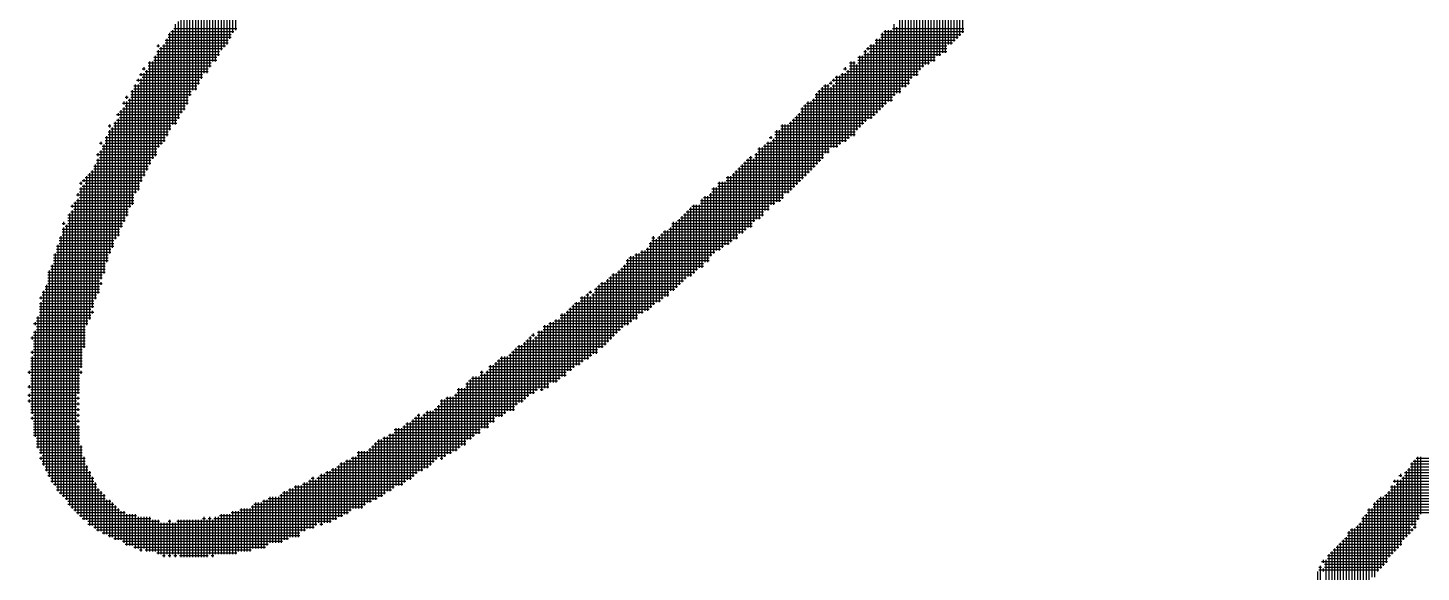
# Model space of a CAD drawing. Header units: feet. Extents: x 0 to 708085, y 0 to 237600.
# Drawn here: x 598982 to 600496, y 11197 to 11788 of the extents above; entities that cross this region are included whole.
import ezdxf

# ---------------------------------------------------------------- set-up
doc = ezdxf.new("R2010")
doc.units = ezdxf.units.FT
doc.header["$LTSCALE"] = 2200
doc.header["$MEASUREMENT"] = 0
doc.layers.add('CX-MISC', color=2, linetype='CONTINUOUS')

msp = doc.modelspace()

# ---------------------------------------------------------------- linework, layer by layer
at = {"layer": 'CX-MISC'}
for p, q in [((599200.9, 11869.8), (599200.9, 11776.4)), ((599204, 11876), (599204, 11782.7)), ((599207.1, 11876), (599207.1, 11785.8)), ((599191.6, 11857.3), (599191.6, 11764)), ((599194.7, 11863.5), (599194.7, 11767.1)), ((599197.8, 11863.5), (599197.8, 11770.2)), ((599997.2, 11863.5), (599997.2, 11782.7)), ((599179.1, 11841.8), (599179.1, 11745.3)), ((599182.2, 11844.9), (599182.2, 11751.6)), ((599185.3, 11851.1), (599185.3, 11751.6)), ((599188.5, 11854.2), (599188.5, 11757.8)), ((599981.6, 11841.8), (599981.6, 11770.2)), ((599984.7, 11844.9), (599984.7, 11770.2)), ((599987.8, 11848), (599987.8, 11773.3)), ((599990.9, 11851.1), (599990.9, 11776.4)), ((599994.1, 11854.2), (599994.1, 11779.6)), ((599166.7, 11826.2), (599166.7, 11726.7)), ((599169.8, 11829.3), (599169.8, 11732.9)), ((599172.9, 11835.5), (599172.9, 11739.1)), ((599176, 11838.7), (599176, 11739.1)), ((599959.8, 11826.2), (599959.8, 11748.5)), ((599962.9, 11832.4), (599962.9, 11751.6)), ((599966.1, 11829.3), (599966.1, 11751.6)), ((599969.2, 11832.4), (599969.2, 11757.8)), ((599972.3, 11838.7), (599972.3, 11757.8)), ((599975.4, 11838.7), (599975.4, 11760.9)), ((599978.5, 11838.7), (599978.5, 11760.9)), ((599157.4, 11813.8), (599157.4, 11714.2)), ((599160.5, 11816.9), (599160.5, 11720.5)), ((599163.6, 11820), (599163.6, 11720.5)), ((599941.2, 11813.8), (599941.2, 11732.9)), ((599944.3, 11813.8), (599944.3, 11736)), ((599947.4, 11816.9), (599947.4, 11736)), ((599950.5, 11813.8), (599950.5, 11742.2)), ((599953.6, 11820), (599953.6, 11745.3)), ((599956.7, 11820), (599956.7, 11748.5)), ((599144.9, 11795.1), (599144.9, 11689.4)), ((599148, 11801.3), (599148, 11695.6)), ((599151.1, 11804.4), (599151.1, 11698.7)), ((599154.2, 11804.4), (599154.2, 11704.9)), ((599928.7, 11801.3), (599928.7, 11717.3)), ((599931.8, 11801.3), (599931.8, 11723.6)), ((599935, 11807.6), (599935, 11723.6)), ((599938.1, 11807.6), (599938.1, 11726.7)), ((599134, 11781.1), (599202.5, 11781.1)), ((599135.6, 11782.7), (599135.6, 11676.9)), ((599137.1, 11784.2), (599205.6, 11784.2)), ((599138.7, 11785.8), (599138.7, 11683.1)), ((599140.2, 11787.3), (599208.7, 11787.3)), ((599141.8, 11792), (599141.8, 11683.1)), ((599908.5, 11781.1), (599995.6, 11781.1)), ((599910.1, 11782.7), (599910.1, 11701.8)), ((599911.6, 11784.2), (599998.7, 11784.2)), ((599913.2, 11785.8), (599913.2, 11704.9)), ((599916.3, 11785.8), (599916.3, 11708)), ((599919.4, 11785.8), (599919.4, 11708)), ((599921, 11787.3), (599998.7, 11787.3)), ((599922.5, 11792), (599922.5, 11714.2)), ((599925.6, 11788.9), (599925.6, 11717.3)), ((599121.6, 11768.7), (599124.7, 11768.7)), ((599123.1, 11770.2), (599123.1, 11767.1)), ((599123.1, 11764), (599123.1, 11658.3)), ((599124.7, 11765.6), (599193.1, 11765.6)), ((599126.2, 11767.1), (599126.2, 11661.4)), ((599127.8, 11768.7), (599196.2, 11768.7)), ((599129.4, 11770.2), (599129.4, 11664.5)), ((599130.9, 11774.9), (599199.3, 11774.9)), ((599130.9, 11771.8), (599199.3, 11771.8)), ((599132.5, 11776.4), (599132.5, 11670.7)), ((599134, 11778), (599202.5, 11778)), ((599891.4, 11764), (599891.4, 11686.2)), ((599893, 11765.6), (599980.1, 11765.6)), ((599894.5, 11767.1), (599894.5, 11764)), ((599896.1, 11768.7), (599980.1, 11768.7)), ((599897.6, 11770.2), (599897.6, 11689.4)), ((599900.7, 11770.2), (599900.7, 11692.5)), ((599902.3, 11774.9), (599989.4, 11774.9)), ((599902.3, 11771.8), (599986.3, 11771.8)), ((599903.8, 11776.4), (599903.8, 11695.6)), ((599907, 11776.4), (599907, 11698.7)), ((599908.5, 11778), (599992.5, 11778)), ((599112.3, 11750), (599180.7, 11750)), ((599113.8, 11751.6), (599113.8, 11639.6)), ((599116.9, 11751.6), (599116.9, 11645.8)), ((599118.5, 11756.2), (599186.9, 11756.2)), ((599118.5, 11753.1), (599186.9, 11753.1)), ((599120, 11757.8), (599120, 11648.9)), ((599121.6, 11762.4), (599190, 11762.4)), ((599121.6, 11759.3), (599190, 11759.3)), ((599874.3, 11750), (599880.5, 11750)), ((599875.9, 11751.6), (599875.9, 11670.7)), ((599879, 11751.6), (599879, 11670.7)), ((599883.6, 11756.2), (599967.6, 11756.2)), ((599883.6, 11753.1), (599967.6, 11753.1)), ((599883.6, 11750), (599961.4, 11750)), ((599885.2, 11757.8), (599885.2, 11680)), ((599888.3, 11757.8), (599888.3, 11683.1)), ((599889.9, 11762.4), (599893, 11762.4)), ((599889.9, 11759.3), (599973.8, 11759.3)), ((599894.5, 11760.9), (599894.5, 11689.4)), ((599896.1, 11762.4), (599980.1, 11762.4)), ((599102.9, 11737.6), (599171.3, 11737.6)), ((599104.5, 11739.1), (599104.5, 11736)), ((599106, 11743.8), (599109.1, 11743.8)), ((599106, 11734.5), (599171.3, 11734.5)), ((599107.6, 11745.3), (599107.6, 11742.2)), ((599107.6, 11739.1), (599107.6, 11627.1)), ((599109.1, 11740.7), (599177.6, 11740.7)), ((599110.7, 11742.2), (599110.7, 11633.4)), ((599112.3, 11746.9), (599180.7, 11746.9)), ((599112.3, 11743.8), (599177.6, 11743.8)), ((599858.7, 11734.5), (599942.7, 11734.5)), ((599860.3, 11736), (599860.3, 11658.3)), ((599863.4, 11736), (599863.4, 11661.4)), ((599865, 11737.6), (599948.9, 11737.6)), ((599866.5, 11739.1), (599866.5, 11664.5)), ((599868.1, 11743.8), (599871.2, 11743.8)), ((599869.6, 11745.3), (599869.6, 11742.2)), ((599869.6, 11739.1), (599869.6, 11664.5)), ((599871.2, 11740.7), (599948.9, 11740.7)), ((599872.7, 11742.2), (599872.7, 11667.6)), ((599874.3, 11746.9), (599955.2, 11746.9)), ((599874.3, 11743.8), (599952.1, 11743.8)), ((599882.1, 11748.5), (599882.1, 11676.9)), ((599093.6, 11718.9), (599158.9, 11718.9)), ((599095.1, 11720.5), (599095.1, 11596)), ((599096.7, 11725.1), (599165.1, 11725.1)), ((599096.7, 11722), (599165.1, 11722)), ((599098.3, 11726.7), (599098.3, 11608.5)), ((599099.8, 11731.3), (599168.2, 11731.3)), ((599101.4, 11732.9), (599101.4, 11729.8)), ((599101.4, 11726.7), (599101.4, 11611.6)), ((599102.9, 11728.2), (599168.2, 11728.2)), ((599104.5, 11732.9), (599104.5, 11620.9)), ((599840.1, 11718.9), (599930.3, 11718.9)), ((599841.6, 11720.5), (599841.6, 11642.7)), ((599843.2, 11722), (599930.3, 11722)), ((599844.8, 11723.6), (599844.8, 11645.8)), ((599846.3, 11725.1), (599852.5, 11725.1)), ((599847.9, 11726.7), (599847.9, 11652)), ((599851, 11726.7), (599851, 11652)), ((599852.5, 11728.2), (599855.6, 11728.2)), ((599854.1, 11729.8), (599854.1, 11726.7)), ((599854.1, 11723.6), (599854.1, 11658.3)), ((599855.6, 11731.3), (599939.6, 11731.3)), ((599855.6, 11725.1), (599936.5, 11725.1)), ((599857.2, 11732.9), (599857.2, 11729.8)), ((599857.2, 11726.7), (599857.2, 11658.3)), ((599858.7, 11728.2), (599939.6, 11728.2)), ((599084.3, 11706.5), (599155.8, 11706.5)), ((599085.8, 11708), (599085.8, 11704.9)), ((599087.4, 11712.7), (599090.5, 11712.7)), ((599087.4, 11703.4), (599152.7, 11703.4)), ((599088.9, 11714.2), (599088.9, 11711.1)), ((599088.9, 11708), (599088.9, 11583.6)), ((599090.5, 11709.6), (599155.8, 11709.6)), ((599092, 11711.1), (599092, 11592.9)), ((599093.6, 11715.8), (599158.9, 11715.8)), ((599093.6, 11712.7), (599155.8, 11712.7)), ((599824.5, 11703.4), (599911.6, 11703.4)), ((599826.1, 11704.9), (599826.1, 11627.1)), ((599827.6, 11706.5), (599914.7, 11706.5)), ((599829.2, 11708), (599829.2, 11630.3)), ((599832.3, 11708), (599832.3, 11633.4)), ((599833.9, 11709.6), (599921, 11709.6)), ((599835.4, 11711.1), (599835.4, 11636.5)), ((599837, 11715.8), (599924.1, 11715.8)), ((599837, 11712.7), (599921, 11712.7)), ((599838.5, 11717.3), (599838.5, 11639.6)), ((599078, 11694), (599146.5, 11694)), ((599079.6, 11695.6), (599079.6, 11692.5)), ((599079.6, 11689.4), (599079.6, 11561.8)), ((599081.1, 11697.1), (599149.6, 11697.1)), ((599081.1, 11690.9), (599146.5, 11690.9)), ((599082.7, 11698.7), (599082.7, 11571.2)), ((599084.3, 11700.2), (599152.7, 11700.2)), ((599085.8, 11701.8), (599085.8, 11577.4)), ((599813.6, 11689.4), (599813.6, 11614.7)), ((599815.2, 11690.9), (599899.2, 11690.9)), ((599816.8, 11692.5), (599816.8, 11617.8)), ((599818.3, 11694), (599902.3, 11694)), ((599819.9, 11695.6), (599819.9, 11620.9)), ((599821.4, 11700.2), (599908.5, 11700.2)), ((599821.4, 11697.1), (599905.4, 11697.1)), ((599823, 11701.8), (599823, 11624)), ((599068.7, 11681.6), (599071.8, 11681.6)), ((599068.7, 11675.4), (599134, 11675.4)), ((599070.3, 11683.1), (599070.3, 11680)), ((599070.3, 11676.9), (599070.3, 11543.2)), ((599071.8, 11678.5), (599137.1, 11678.5)), ((599073.4, 11680), (599073.4, 11549.4)), ((599074.9, 11684.7), (599143.4, 11684.7)), ((599074.9, 11681.6), (599137.1, 11681.6)), ((599076.5, 11686.2), (599076.5, 11558.7)), ((599078, 11687.8), (599143.4, 11687.8)), ((599793.4, 11675.4), (599880.5, 11675.4)), ((599795, 11676.9), (599795, 11599.2)), ((599798.1, 11676.9), (599798.1, 11599.2)), ((599799.7, 11681.6), (599886.7, 11681.6)), ((599799.7, 11678.5), (599883.6, 11678.5)), ((599801.2, 11683.1), (599801.2, 11602.3)), ((599804.3, 11683.1), (599804.3, 11608.5)), ((599807.4, 11683.1), (599807.4, 11608.5)), ((599809, 11684.7), (599889.9, 11684.7)), ((599810.5, 11686.2), (599810.5, 11611.6)), ((599812.1, 11687.8), (599893, 11687.8)), ((599059.4, 11662.9), (599062.5, 11662.9)), ((599060.9, 11664.5), (599060.9, 11661.4)), ((599062.5, 11659.8), (599124.7, 11659.8)), ((599064, 11661.4), (599064, 11521.4)), ((599065.6, 11669.1), (599130.9, 11669.1)), ((599065.6, 11666), (599130.9, 11666)), ((599065.6, 11662.9), (599127.8, 11662.9)), ((599067.2, 11670.7), (599067.2, 11533.8)), ((599068.7, 11672.2), (599134, 11672.2)), ((599776.3, 11658.3), (599776.3, 11580.5)), ((599779.4, 11658.3), (599779.4, 11583.6)), ((599781, 11659.8), (599861.9, 11659.8)), ((599782.5, 11661.4), (599782.5, 11589.8)), ((599784.1, 11662.9), (599865, 11662.9)), ((599785.7, 11664.5), (599785.7, 11589.8)), ((599787.2, 11669.1), (599790.3, 11669.1)), ((599788.8, 11670.7), (599788.8, 11667.6)), ((599788.8, 11664.5), (599788.8, 11596)), ((599790.3, 11666), (599871.2, 11666)), ((599791.9, 11667.6), (599791.9, 11596)), ((599793.4, 11672.2), (599880.5, 11672.2)), ((599793.4, 11669.1), (599874.3, 11669.1)), ((599056.3, 11650.5), (599121.6, 11650.5)), ((599056.3, 11644.3), (599115.4, 11644.3)), ((599057.8, 11652), (599057.8, 11648.9)), ((599057.8, 11645.8), (599057.8, 11499.6)), ((599059.4, 11653.6), (599121.6, 11653.6)), ((599059.4, 11647.4), (599118.5, 11647.4)), ((599060.9, 11655.1), (599060.9, 11515.2)), ((599062.5, 11656.7), (599121.6, 11656.7)), ((599760.8, 11642.7), (599760.8, 11568)), ((599762.3, 11644.3), (599843.2, 11644.3)), ((599763.9, 11645.8), (599763.9, 11571.2)), ((599765.4, 11647.4), (599768.5, 11647.4)), ((599767, 11648.9), (599767, 11571.2)), ((599770.1, 11645.8), (599770.1, 11577.4)), ((599771.7, 11650.5), (599846.3, 11650.5)), ((599771.7, 11647.4), (599846.3, 11647.4)), ((599773.2, 11652), (599773.2, 11580.5)), ((599774.8, 11656.7), (599852.5, 11656.7)), ((599774.8, 11653.6), (599852.5, 11653.6)), ((599046.9, 11628.7), (599109.1, 11628.7)), ((599048.5, 11630.3), (599048.5, 11471.6)), ((599050, 11631.8), (599109.1, 11631.8)), ((599051.6, 11633.4), (599051.6, 11484.1)), ((599053.2, 11638), (599112.3, 11638)), ((599053.2, 11634.9), (599112.3, 11634.9)), ((599054.7, 11639.6), (599054.7, 11493.4)), ((599056.3, 11641.1), (599115.4, 11641.1)), ((599746.8, 11628.7), (599827.6, 11628.7)), ((599748.3, 11630.3), (599748.3, 11558.7)), ((599749.9, 11631.8), (599830.8, 11631.8)), ((599751.4, 11633.4), (599751.4, 11558.7)), ((599753, 11634.9), (599833.9, 11634.9)), ((599754.5, 11636.5), (599754.5, 11564.9)), ((599756.1, 11638), (599837, 11638)), ((599757.7, 11639.6), (599757.7, 11564.9)), ((599759.2, 11641.1), (599840.1, 11641.1)), ((599037.6, 11619.4), (599040.7, 11619.4)), ((599037.6, 11613.2), (599102.9, 11613.2)), ((599039.2, 11620.9), (599039.2, 11617.8)), ((599039.2, 11614.7), (599039.2, 11418.8)), ((599040.7, 11622.5), (599106, 11622.5)), ((599040.7, 11616.3), (599102.9, 11616.3)), ((599042.3, 11624), (599042.3, 11620.9)), ((599042.3, 11617.8), (599042.3, 11440.5)), ((599043.8, 11625.6), (599106, 11625.6)), ((599043.8, 11619.4), (599102.9, 11619.4)), ((599045.4, 11627.1), (599045.4, 11465.4)), ((599725, 11613.2), (599812.1, 11613.2)), ((599726.6, 11614.7), (599726.6, 11543.2)), ((599729.7, 11614.7), (599729.7, 11546.3)), ((599731.2, 11619.4), (599818.3, 11619.4)), ((599731.2, 11616.3), (599815.2, 11616.3)), ((599732.8, 11620.9), (599732.8, 11546.3)), ((599735.9, 11620.9), (599735.9, 11549.4)), ((599739, 11620.9), (599739, 11552.5)), ((599740.6, 11625.6), (599824.5, 11625.6)), ((599740.6, 11622.5), (599821.4, 11622.5)), ((599742.1, 11627.1), (599742.1, 11552.5)), ((599745.2, 11627.1), (599745.2, 11555.6)), ((599031.4, 11597.6), (599096.7, 11597.6)), ((599032.9, 11599.2), (599032.9, 11263.2)), ((599034.5, 11606.9), (599096.7, 11606.9)), ((599034.5, 11600.7), (599096.7, 11600.7)), ((599036, 11608.5), (599036, 11605.4)), ((599036, 11602.3), (599036, 11390.8)), ((599037.6, 11610), (599099.8, 11610)), ((599037.6, 11603.8), (599096.7, 11603.8)), ((599712.6, 11600.7), (599799.7, 11600.7)), ((599712.6, 11597.6), (599793.4, 11597.6)), ((599714.1, 11602.3), (599714.1, 11527.6)), ((599715.7, 11603.8), (599802.8, 11603.8)), ((599717.2, 11605.4), (599717.2, 11533.8)), ((599720.3, 11605.4), (599720.3, 11533.8)), ((599721.9, 11606.9), (599802.8, 11606.9)), ((599723.4, 11608.5), (599723.4, 11540.1)), ((599725, 11610), (599809, 11610)), ((599025.2, 11585.2), (599090.5, 11585.2)), ((599025.2, 11582), (599087.4, 11582)), ((599026.7, 11586.7), (599026.7, 11269.5)), ((599028.3, 11594.5), (599093.6, 11594.5)), ((599028.3, 11588.3), (599090.5, 11588.3)), ((599029.8, 11596), (599029.8, 11592.9)), ((599029.8, 11589.8), (599029.8, 11266.3)), ((599031.4, 11591.4), (599090.5, 11591.4)), ((599690.8, 11582), (599777.9, 11582)), ((599692.3, 11583.6), (599692.3, 11512.1)), ((599693.9, 11585.2), (599781, 11585.2)), ((599695.5, 11586.7), (599695.5, 11515.2)), ((599697, 11588.3), (599781, 11588.3)), ((599698.6, 11589.8), (599698.6, 11518.3)), ((599700.1, 11591.4), (599787.2, 11591.4)), ((599701.7, 11592.9), (599701.7, 11518.3)), ((599703.2, 11594.5), (599787.2, 11594.5)), ((599704.8, 11596), (599704.8, 11521.4)), ((599707.9, 11596), (599707.9, 11524.5)), ((599711, 11596), (599711, 11527.6)), ((599018.9, 11575.8), (599022.1, 11575.8)), ((599018.9, 11569.6), (599081.1, 11569.6)), ((599020.5, 11577.4), (599020.5, 11574.3)), ((599020.5, 11571.2), (599020.5, 11278.8)), ((599022.1, 11572.7), (599084.3, 11572.7)), ((599023.6, 11574.3), (599023.6, 11275.7)), ((599025.2, 11578.9), (599087.4, 11578.9)), ((599025.2, 11575.8), (599084.3, 11575.8)), ((599673.7, 11568), (599673.7, 11496.5)), ((599676.8, 11568), (599676.8, 11496.5)), ((599678.3, 11569.6), (599762.3, 11569.6)), ((599679.9, 11571.2), (599679.9, 11502.7)), ((599681.5, 11575.8), (599768.5, 11575.8)), ((599681.5, 11572.7), (599768.5, 11572.7)), ((599683, 11577.4), (599683, 11502.7)), ((599686.1, 11577.4), (599686.1, 11505.8)), ((599687.7, 11578.9), (599771.7, 11578.9)), ((599689.2, 11580.5), (599689.2, 11509)), ((599014.3, 11552.5), (599014.3, 11285)), ((599015.8, 11560.3), (599078, 11560.3)), ((599015.8, 11557.2), (599074.9, 11557.2)), ((599015.8, 11554.1), (599074.9, 11554.1)), ((599017.4, 11561.8), (599017.4, 11281.9)), ((599018.9, 11566.5), (599081.1, 11566.5)), ((599018.9, 11563.4), (599081.1, 11563.4)), ((599656.6, 11554.1), (599743.7, 11554.1)), ((599658.1, 11555.6), (599658.1, 11484.1)), ((599659.7, 11560.3), (599662.8, 11560.3)), ((599659.7, 11557.2), (599746.8, 11557.2)), ((599661.2, 11561.8), (599661.2, 11487.2)), ((599664.3, 11558.7), (599664.3, 11490.3)), ((599665.9, 11560.3), (599753, 11560.3)), ((599667.5, 11561.8), (599667.5, 11490.3)), ((599669, 11563.4), (599753, 11563.4)), ((599670.6, 11564.9), (599670.6, 11493.4)), ((599672.1, 11566.5), (599759.2, 11566.5)), ((599009.6, 11541.6), (599068.7, 11541.6)), ((599009.6, 11538.5), (599068.7, 11538.5)), ((599011.2, 11543.2), (599011.2, 11291.2)), ((599012.7, 11550.9), (599074.9, 11550.9)), ((599012.7, 11547.8), (599071.8, 11547.8)), ((599012.7, 11544.7), (599071.8, 11544.7)), ((599633.2, 11536.9), (599633.2, 11465.4)), ((599634.8, 11538.5), (599721.9, 11538.5)), ((599636.4, 11540.1), (599636.4, 11468.5)), ((599639.5, 11540.1), (599639.5, 11471.6)), ((599641, 11541.6), (599725, 11541.6)), ((599642.6, 11543.2), (599642.6, 11471.6)), ((599645.7, 11543.2), (599645.7, 11477.8)), ((599647.2, 11544.7), (599728.1, 11544.7)), ((599648.8, 11546.3), (599648.8, 11477.8)), ((599651.9, 11546.3), (599651.9, 11481)), ((599653.5, 11547.8), (599734.3, 11547.8)), ((599655, 11549.4), (599655, 11481)), ((599656.6, 11550.9), (599737.4, 11550.9)), ((599003.4, 11522.9), (599065.6, 11522.9)), ((599004.9, 11524.5), (599004.9, 11300.6)), ((599006.5, 11529.2), (599065.6, 11529.2)), ((599006.5, 11526.1), (599065.6, 11526.1)), ((599008.1, 11530.7), (599008.1, 11294.3)), ((599009.6, 11535.4), (599068.7, 11535.4)), ((599009.6, 11532.3), (599065.6, 11532.3)), ((599622.4, 11522.9), (599706.3, 11522.9)), ((599623.9, 11524.5), (599623.9, 11459.2)), ((599625.5, 11526.1), (599709.4, 11526.1)), ((599627, 11527.6), (599627, 11462.3)), ((599628.6, 11529.2), (599715.7, 11529.2)), ((599630.1, 11530.7), (599630.1, 11465.4)), ((599631.7, 11535.4), (599721.9, 11535.4)), ((599631.7, 11532.3), (599715.7, 11532.3)), ((599000.3, 11507.4), (599059.4, 11507.4)), ((599001.8, 11509), (599001.8, 11306.8)), ((599003.4, 11519.8), (599062.5, 11519.8)), ((599003.4, 11516.7), (599062.5, 11516.7)), ((599003.4, 11513.6), (599059.4, 11513.6)), ((599003.4, 11510.5), (599062.5, 11510.5)), ((599060.9, 11512.1), (599060.9, 11509)), ((599600.6, 11507.4), (599687.7, 11507.4)), ((599602.1, 11509), (599602.1, 11440.5)), ((599603.7, 11510.5), (599690.8, 11510.5)), ((599605.3, 11512.1), (599605.3, 11440.5)), ((599608.4, 11512.1), (599608.4, 11443.6)), ((599609.9, 11513.6), (599693.9, 11513.6)), ((599611.5, 11515.2), (599611.5, 11446.7)), ((599613, 11516.7), (599697, 11516.7)), ((599614.6, 11518.3), (599614.6, 11449.9)), ((599616.1, 11519.8), (599703.2, 11519.8)), ((599617.7, 11521.4), (599617.7, 11453)), ((599620.8, 11521.4), (599620.8, 11456.1)), ((598994.1, 11495), (599056.3, 11495)), ((598995.6, 11496.5), (598995.6, 11493.4)), ((598997.2, 11501.2), (599059.4, 11501.2)), ((598997.2, 11498.1), (599056.3, 11498.1)), ((598997.2, 11491.8), (599053.2, 11491.8)), ((598998.7, 11502.7), (598998.7, 11313)), ((599000.3, 11504.3), (599059.4, 11504.3)), ((599581.9, 11495), (599672.1, 11495)), ((599581.9, 11491.8), (599669, 11491.8)), ((599583.5, 11496.5), (599583.5, 11425)), ((599586.6, 11496.5), (599586.6, 11428.1)), ((599588.1, 11498.1), (599591.3, 11498.1)), ((599589.7, 11499.6), (599589.7, 11428.1)), ((599591.3, 11501.2), (599594.4, 11501.2)), ((599592.8, 11502.7), (599592.8, 11499.6)), ((599592.8, 11496.5), (599592.8, 11431.2)), ((599594.4, 11498.1), (599678.3, 11498.1)), ((599595.9, 11499.6), (599595.9, 11434.3)), ((599597.5, 11504.3), (599684.6, 11504.3)), ((599597.5, 11501.2), (599678.3, 11501.2)), ((599599, 11505.8), (599599, 11434.3)), ((598994.1, 11488.7), (599053.2, 11488.7)), ((598994.1, 11485.6), (599053.2, 11485.6)), ((598994.1, 11482.5), (599050, 11482.5)), ((598994.1, 11479.4), (599053.2, 11479.4)), ((598994.1, 11476.3), (599050, 11476.3)), ((598995.6, 11490.3), (598995.6, 11325.4)), ((599051.6, 11481), (599051.6, 11477.8)), ((599560.1, 11476.3), (599644.1, 11476.3)), ((599561.7, 11477.8), (599561.7, 11409.4)), ((599564.8, 11477.8), (599564.8, 11409.4)), ((599566.4, 11479.4), (599650.4, 11479.4)), ((599567.9, 11481), (599567.9, 11415.6)), ((599569.5, 11482.5), (599656.6, 11482.5)), ((599571, 11484.1), (599571, 11415.6)), ((599572.6, 11485.6), (599659.7, 11485.6)), ((599574.1, 11487.2), (599574.1, 11418.8)), ((599575.7, 11488.7), (599662.8, 11488.7)), ((599577.3, 11490.3), (599577.3, 11421.9)), ((599580.4, 11490.3), (599580.4, 11421.9)), ((598987.8, 11467), (599046.9, 11467)), ((598989.4, 11468.5), (598989.4, 11465.4)), ((598990.9, 11473.2), (599050, 11473.2)), ((598990.9, 11470.1), (599046.9, 11470.1)), ((598990.9, 11463.9), (599043.8, 11463.9)), ((598992.5, 11474.7), (598992.5, 11331.7)), ((599541.5, 11463.9), (599628.6, 11463.9)), ((599543, 11465.4), (599543, 11397)), ((599546.2, 11465.4), (599546.2, 11397)), ((599547.7, 11467), (599634.8, 11467)), ((599549.3, 11468.5), (599549.3, 11403.2)), ((599552.4, 11468.5), (599552.4, 11403.2)), ((599553.9, 11470.1), (599637.9, 11470.1)), ((599555.5, 11471.6), (599555.5, 11403.2)), ((599558.6, 11471.6), (599558.6, 11406.3)), ((599560.1, 11473.2), (599644.1, 11473.2)), ((598984.7, 11451.4), (599043.8, 11451.4)), ((598986.3, 11453), (598986.3, 11449.9)), ((598987.8, 11457.6), (599043.8, 11457.6)), ((598987.8, 11454.5), (599043.8, 11454.5)), ((598987.8, 11448.3), (599043.8, 11448.3)), ((598989.4, 11459.2), (598989.4, 11344.1)), ((598990.9, 11460.7), (599043.8, 11460.7)), ((599521.3, 11446.7), (599521.3, 11384.5)), ((599522.8, 11448.3), (599613, 11448.3)), ((599524.4, 11449.9), (599524.4, 11387.6)), ((599525.9, 11451.4), (599529, 11451.4)), ((599527.5, 11453), (599527.5, 11390.8)), ((599529, 11454.5), (599532.2, 11454.5)), ((599530.6, 11456.1), (599530.6, 11453)), ((599530.6, 11449.9), (599530.6, 11390.8)), ((599532.2, 11451.4), (599616.1, 11451.4)), ((599533.7, 11453), (599533.7, 11393.9)), ((599535.3, 11457.6), (599622.4, 11457.6)), ((599535.3, 11454.5), (599619.2, 11454.5)), ((599536.8, 11459.2), (599536.8, 11397)), ((599539.9, 11459.2), (599539.9, 11393.9)), ((599541.5, 11460.7), (599625.5, 11460.7)), ((598984.7, 11435.9), (599040.7, 11435.9)), ((598986.3, 11437.4), (598986.3, 11434.3)), ((598986.3, 11431.2), (598986.3, 11369)), ((598987.8, 11445.2), (599043.8, 11445.2)), ((598987.8, 11442.1), (599043.8, 11442.1)), ((598987.8, 11439), (599040.7, 11439)), ((598987.8, 11432.7), (599040.7, 11432.7)), ((599496.4, 11431.2), (599496.4, 11365.9)), ((599499.5, 11431.2), (599499.5, 11369)), ((599502.6, 11431.2), (599502.6, 11372.1)), ((599504.2, 11432.7), (599594.4, 11432.7)), ((599505.7, 11434.3), (599505.7, 11372.1)), ((599507.3, 11435.9), (599600.6, 11435.9)), ((599508.8, 11437.4), (599508.8, 11372.1)), ((599510.4, 11439), (599600.6, 11439)), ((599511.9, 11440.5), (599511.9, 11378.3)), ((599513.5, 11442.1), (599606.8, 11442.1)), ((599515, 11443.6), (599515, 11381.4)), ((599518.2, 11443.6), (599518.2, 11381.4)), ((599519.7, 11445.2), (599609.9, 11445.2)), ((598983.2, 11415.6), (598983.2, 11412.5)), ((598984.7, 11429.6), (599040.7, 11429.6)), ((598984.7, 11426.5), (599040.7, 11426.5)), ((598984.7, 11423.4), (599040.7, 11423.4)), ((598984.7, 11420.3), (599040.7, 11420.3)), ((598984.7, 11417.2), (599037.6, 11417.2)), ((599039.2, 11415.6), (599039.2, 11412.5)), ((599474.6, 11415.6), (599474.6, 11353.4)), ((599480.8, 11415.6), (599480.8, 11353.4)), ((599482.4, 11420.3), (599575.7, 11420.3)), ((599482.4, 11417.2), (599572.6, 11417.2)), ((599483.9, 11421.9), (599483.9, 11359.7)), ((599487.1, 11421.9), (599487.1, 11359.7)), ((599488.6, 11423.4), (599581.9, 11423.4)), ((599490.2, 11425), (599490.2, 11365.9)), ((599491.7, 11426.5), (599585, 11426.5)), ((599493.3, 11428.1), (599493.3, 11365.9)), ((599494.8, 11429.6), (599591.3, 11429.6)), ((598981.6, 11414.1), (599040.7, 11414.1)), ((598984.7, 11411), (599037.6, 11411)), ((598984.7, 11407.9), (599037.6, 11407.9)), ((598984.7, 11404.8), (599037.6, 11404.8)), ((598984.7, 11401.6), (599037.6, 11401.6)), ((599457.5, 11401.6), (599547.7, 11401.6)), ((599459.1, 11403.2), (599459.1, 11341)), ((599460.6, 11404.8), (599557, 11404.8)), ((599462.2, 11406.3), (599462.2, 11341)), ((599463.7, 11407.9), (599560.1, 11407.9)), ((599465.3, 11409.4), (599465.3, 11344.1)), ((599468.4, 11409.4), (599468.4, 11347.2)), ((599471.5, 11409.4), (599471.5, 11347.2)), ((599473.1, 11414.1), (599476.2, 11414.1)), ((599473.1, 11411), (599566.4, 11411)), ((599477.7, 11412.5), (599477.7, 11353.4)), ((599479.3, 11414.1), (599566.4, 11414.1)), ((598981.6, 11398.5), (599037.6, 11398.5)), ((598981.6, 11389.2), (599034.5, 11389.2)), ((598983.2, 11400.1), (598983.2, 11397)), ((598983.2, 11390.8), (598983.2, 11387.6)), ((598984.7, 11395.4), (599037.6, 11395.4)), ((598984.7, 11392.3), (599037.6, 11392.3)), ((598984.7, 11386.1), (599037.6, 11386.1)), ((599036, 11387.6), (599036, 11384.5)), ((599435.7, 11386.1), (599522.8, 11386.1)), ((599437.3, 11387.6), (599437.3, 11325.4)), ((599440.4, 11387.6), (599440.4, 11325.4)), ((599443.5, 11387.6), (599443.5, 11328.5)), ((599445.1, 11389.2), (599525.9, 11389.2)), ((599446.6, 11390.8), (599446.6, 11328.5)), ((599448.2, 11395.4), (599535.3, 11395.4)), ((599448.2, 11392.3), (599532.2, 11392.3)), ((599449.7, 11397), (599449.7, 11331.7)), ((599452.8, 11397), (599452.8, 11334.8)), ((599456, 11397), (599456, 11334.8)), ((599457.5, 11398.5), (599547.7, 11398.5)), ((599538.4, 11395.4), (599541.5, 11395.4)), ((598981.6, 11383), (599034.5, 11383)), ((598983.2, 11384.5), (598983.2, 11381.4)), ((598984.7, 11379.9), (599037.6, 11379.9)), ((598984.7, 11376.8), (599034.5, 11376.8)), ((598984.7, 11373.6), (599037.6, 11373.6)), ((598984.7, 11370.5), (599034.5, 11370.5)), ((599036, 11381.4), (599036, 11378.3)), ((599036, 11375.2), (599036, 11372.1)), ((599414, 11370.5), (599501.1, 11370.5)), ((599415.5, 11372.1), (599415.5, 11309.9)), ((599418.6, 11372.1), (599418.6, 11313)), ((599421.7, 11372.1), (599421.7, 11316.1)), ((599423.3, 11373.6), (599510.4, 11373.6)), ((599424.8, 11375.2), (599424.8, 11319.2)), ((599426.4, 11376.8), (599510.4, 11376.8)), ((599428, 11378.3), (599428, 11322.3)), ((599429.5, 11383), (599519.7, 11383)), ((599429.5, 11379.9), (599513.5, 11379.9)), ((599431.1, 11384.5), (599431.1, 11319.2)), ((599434.2, 11384.5), (599434.2, 11322.3)), ((598984.7, 11364.3), (599034.5, 11364.3)), ((598986.3, 11365.9), (598986.3, 11362.8)), ((598987.8, 11367.4), (599037.6, 11367.4)), ((598987.8, 11361.2), (599037.6, 11361.2)), ((598987.8, 11358.1), (599034.5, 11358.1)), ((598987.8, 11355), (599037.6, 11355)), ((599036, 11369), (599036, 11365.9)), ((599036, 11362.8), (599036, 11359.7)), ((599036, 11356.5), (599036, 11260.1)), ((599389.1, 11355), (599482.4, 11355)), ((599390.6, 11356.5), (599390.6, 11294.3)), ((599392.2, 11358.1), (599482.4, 11358.1)), ((599393.7, 11359.7), (599393.7, 11297.4)), ((599396.9, 11359.7), (599396.9, 11297.4)), ((599398.4, 11361.2), (599488.6, 11361.2)), ((599400, 11362.8), (599400, 11300.6)), ((599401.5, 11364.3), (599488.6, 11364.3)), ((599403.1, 11365.9), (599403.1, 11303.7)), ((599404.6, 11367.4), (599407.7, 11367.4)), ((599406.2, 11369), (599406.2, 11306.8)), ((599409.3, 11365.9), (599409.3, 11306.8)), ((599410.9, 11367.4), (599497.9, 11367.4)), ((599412.4, 11369), (599412.4, 11309.9)), ((598987.8, 11351.9), (599037.6, 11351.9)), ((598987.8, 11348.8), (599037.6, 11348.8)), ((598987.8, 11345.7), (599037.6, 11345.7)), ((598990.9, 11342.5), (599037.6, 11342.5)), ((599362.6, 11341), (599362.6, 11278.8)), ((599365.7, 11341), (599365.7, 11278.8)), ((599367.3, 11342.5), (599463.7, 11342.5)), ((599368.9, 11344.1), (599368.9, 11281.9)), ((599372, 11344.1), (599372, 11285)), ((599373.5, 11345.7), (599466.8, 11345.7)), ((599375.1, 11347.2), (599375.1, 11285)), ((599378.2, 11347.2), (599378.2, 11288.1)), ((599379.7, 11351.9), (599473.1, 11351.9)), ((599379.7, 11348.8), (599473.1, 11348.8)), ((599381.3, 11353.4), (599381.3, 11291.2)), ((599384.4, 11353.4), (599384.4, 11291.2)), ((599387.5, 11353.4), (599387.5, 11291.2)), ((598990.9, 11339.4), (599037.6, 11339.4)), ((598990.9, 11336.3), (599037.6, 11336.3)), ((598990.9, 11333.2), (599040.7, 11333.2)), ((598994.1, 11330.1), (599040.7, 11330.1)), ((598994.1, 11327), (599040.7, 11327)), ((599039.2, 11334.8), (599039.2, 11257)), ((599339.3, 11327), (599442, 11327)), ((599340.9, 11328.5), (599340.9, 11266.3)), ((599344, 11328.5), (599344, 11266.3)), ((599347.1, 11328.5), (599347.1, 11269.5)), ((599350.2, 11328.5), (599350.2, 11272.6)), ((599351.8, 11330.1), (599448.2, 11330.1)), ((599353.3, 11331.7), (599353.3, 11272.6)), ((599354.9, 11333.2), (599451.3, 11333.2)), ((599356.4, 11334.8), (599356.4, 11275.7)), ((599358, 11336.3), (599457.5, 11336.3)), ((599359.5, 11337.9), (599359.5, 11275.7)), ((599361.1, 11339.4), (599457.5, 11339.4)), ((598994.1, 11320.8), (599043.8, 11320.8)), ((598995.6, 11322.3), (598995.6, 11319.2)), ((598997.2, 11323.9), (599040.7, 11323.9)), ((598997.2, 11317.7), (599043.8, 11317.7)), ((598997.2, 11314.6), (599043.8, 11314.6)), ((599000.3, 11311.4), (599046.9, 11311.4)), ((599042.3, 11322.3), (599042.3, 11253.9)), ((599045.4, 11313), (599045.4, 11253.9)), ((599312.9, 11309.9), (599312.9, 11253.9)), ((599316, 11309.9), (599316, 11253.9)), ((599317.5, 11311.4), (599417.1, 11311.4)), ((599319.1, 11313), (599319.1, 11257)), ((599320.6, 11314.6), (599420.2, 11314.6)), ((599322.2, 11316.1), (599322.2, 11257)), ((599325.3, 11316.1), (599325.3, 11260.1)), ((599326.9, 11317.7), (599423.3, 11317.7)), ((599328.4, 11319.2), (599328.4, 11260.1)), ((599331.5, 11319.2), (599331.5, 11263.2)), ((599333.1, 11320.8), (599426.4, 11320.8)), ((599334.6, 11322.3), (599334.6, 11266.3)), ((599337.8, 11322.3), (599337.8, 11266.3)), ((599339.3, 11323.9), (599435.7, 11323.9)), ((599429.5, 11320.8), (599432.6, 11320.8)), ((600482.4, 11309.9), (600482.4, 11238.3)), ((600483.9, 11314.6), (600552.4, 11314.6)), ((600483.9, 11311.4), (600549.3, 11311.4)), ((600485.5, 11316.1), (600485.5, 11247.7)), ((600487, 11317.7), (600555.5, 11317.7)), ((600488.6, 11319.2), (600488.6, 11244.6)), ((600490.2, 11320.8), (600561.7, 11320.8)), ((600491.7, 11322.3), (600491.7, 11253.9)), ((600494.8, 11322.3), (600494.8, 11260.1)), ((599000.3, 11308.3), (599046.9, 11308.3)), ((599003.4, 11305.2), (599050, 11305.2)), ((599003.4, 11302.1), (599050, 11302.1)), ((599006.5, 11299), (599053.2, 11299)), ((599006.5, 11295.9), (599053.2, 11295.9)), ((599048.5, 11306.8), (599048.5, 11247.7)), ((599051.6, 11300.6), (599051.6, 11247.7)), ((599286.4, 11295.9), (599392.2, 11295.9)), ((599288, 11297.4), (599288, 11244.6)), ((599289.5, 11299), (599292.7, 11299)), ((599291.1, 11300.6), (599291.1, 11244.6)), ((599294.2, 11297.4), (599294.2, 11247.7)), ((599295.8, 11299), (599398.4, 11299)), ((599297.3, 11300.6), (599297.3, 11250.8)), ((599298.9, 11302.1), (599401.5, 11302.1)), ((599300.4, 11303.7), (599300.4, 11247.7)), ((599303.5, 11303.7), (599303.5, 11250.8)), ((599305.1, 11305.2), (599404.6, 11305.2)), ((599306.7, 11306.8), (599306.7, 11250.8)), ((599309.8, 11306.8), (599309.8, 11250.8)), ((599311.3, 11308.3), (599410.9, 11308.3)), ((600465.3, 11295.9), (600533.7, 11295.9)), ((600466.8, 11297.4), (600466.8, 11294.3)), ((600469.9, 11297.4), (600469.9, 11222.8)), ((600471.5, 11302.1), (600474.6, 11302.1)), ((600473.1, 11303.7), (600473.1, 11300.6)), ((600473.1, 11297.4), (600473.1, 11225.9)), ((600474.6, 11299), (600539.9, 11299)), ((600476.2, 11300.6), (600476.2, 11232.1)), ((600477.7, 11305.2), (600546.1, 11305.2)), ((600477.7, 11302.1), (600533.7, 11302.1)), ((600479.3, 11306.8), (600479.3, 11235.2)), ((600480.8, 11308.3), (600546.1, 11308.3)), ((599009.6, 11292.8), (599056.3, 11292.8)), ((599012.7, 11289.7), (599056.3, 11289.7)), ((599012.7, 11286.6), (599059.4, 11286.6)), ((599015.8, 11283.4), (599062.5, 11283.4)), ((599018.9, 11280.3), (599065.6, 11280.3)), ((599054.7, 11294.3), (599054.7, 11244.6)), ((599057.8, 11288.1), (599057.8, 11241.5)), ((599060.9, 11285), (599060.9, 11241.5)), ((599064, 11281.9), (599064, 11238.3)), ((599255.3, 11280.3), (599367.3, 11280.3)), ((599256.9, 11281.9), (599256.9, 11229)), ((599258.4, 11283.4), (599370.4, 11283.4)), ((599260, 11285), (599260, 11232.1)), ((599263.1, 11285), (599263.1, 11232.1)), ((599264.7, 11286.6), (599376.6, 11286.6)), ((599266.2, 11288.1), (599266.2, 11235.2)), ((599269.3, 11288.1), (599269.3, 11235.2)), ((599270.9, 11289.7), (599379.7, 11289.7)), ((599272.4, 11291.2), (599272.4, 11235.2)), ((599275.5, 11291.2), (599275.5, 11235.2)), ((599278.7, 11291.2), (599278.7, 11241.5)), ((599280.2, 11292.8), (599389.1, 11292.8)), ((599281.8, 11294.3), (599281.8, 11241.5)), ((599284.9, 11294.3), (599284.9, 11244.6)), ((600455.9, 11280.3), (600521.3, 11280.3)), ((600457.5, 11281.9), (600457.5, 11207.2)), ((600459.1, 11283.4), (600524.4, 11283.4)), ((600460.6, 11285), (600460.6, 11213.5)), ((600462.2, 11289.7), (600521.3, 11289.7)), ((600462.2, 11286.6), (600527.5, 11286.6)), ((600463.7, 11291.2), (600463.7, 11216.6)), ((600466.8, 11291.2), (600466.8, 11219.7)), ((600468.4, 11292.8), (600533.7, 11292.8)), ((599022.1, 11277.2), (599065.6, 11277.2)), ((599025.2, 11274.1), (599071.8, 11274.1)), ((599025.2, 11271), (599074.9, 11271)), ((599028.3, 11267.9), (599078, 11267.9)), ((599031.4, 11264.8), (599081.1, 11264.8)), ((599067.2, 11275.7), (599067.2, 11238.3)), ((599070.3, 11275.7), (599070.3, 11235.2)), ((599073.4, 11272.6), (599073.4, 11235.2)), ((599076.5, 11269.5), (599076.5, 11232.1)), ((599079.6, 11266.3), (599079.6, 11232.1)), ((599211.8, 11264.8), (599333.1, 11264.8)), ((599213.3, 11266.3), (599213.3, 11219.7)), ((599216.5, 11266.3), (599216.5, 11219.7)), ((599219.6, 11266.3), (599219.6, 11219.7)), ((599222.7, 11266.3), (599222.7, 11219.7)), ((599224.2, 11267.9), (599345.5, 11267.9)), ((599225.8, 11269.5), (599225.8, 11222.8)), ((599227.3, 11271), (599348.6, 11271)), ((599228.9, 11272.6), (599228.9, 11222.8)), ((599232, 11272.6), (599232, 11222.8)), ((599235.1, 11272.6), (599235.1, 11222.8)), ((599236.7, 11274.1), (599354.9, 11274.1)), ((599238.2, 11275.7), (599238.2, 11222.8)), ((599241.3, 11275.7), (599241.3, 11225.9)), ((599242.9, 11277.2), (599361.1, 11277.2)), ((599244.4, 11278.8), (599244.4, 11229)), ((599247.6, 11278.8), (599247.6, 11229)), ((599250.7, 11278.8), (599250.7, 11229)), ((599253.8, 11278.8), (599253.8, 11229)), ((600437.3, 11264.8), (600505.7, 11264.8)), ((600438.8, 11266.3), (600438.8, 11188.6)), ((600441.9, 11266.3), (600441.9, 11191.7)), ((600443.5, 11271), (600505.7, 11271)), ((600443.5, 11267.9), (600508.8, 11267.9)), ((600445.1, 11272.6), (600445.1, 11191.7)), ((600446.6, 11274.1), (600508.8, 11274.1)), ((600448.2, 11275.7), (600448.2, 11197.9)), ((600449.7, 11277.2), (600511.9, 11277.2)), ((600451.3, 11278.8), (600451.3, 11201)), ((600454.4, 11278.8), (600454.4, 11204.1)), ((599034.5, 11261.7), (599087.4, 11261.7)), ((599037.6, 11258.6), (599099.8, 11258.6)), ((599040.7, 11255.5), (599115.4, 11255.5)), ((599046.9, 11252.3), (599124.7, 11252.3)), ((599046.9, 11249.2), (599295.8, 11249.2)), ((599082.7, 11263.2), (599082.7, 11232.1)), ((599085.8, 11263.2), (599085.8, 11229)), ((599088.9, 11260.1), (599088.9, 11225.9)), ((599092, 11260.1), (599092, 11225.9)), ((599095.1, 11260.1), (599095.1, 11225.9)), ((599098.3, 11260.1), (599098.3, 11222.8)), ((599101.4, 11257), (599101.4, 11222.8)), ((599104.5, 11257), (599104.5, 11219.7)), ((599107.6, 11257), (599107.6, 11222.8)), ((599110.7, 11257), (599110.7, 11219.7)), ((599113.8, 11257), (599113.8, 11219.7)), ((599116.9, 11253.9), (599116.9, 11219.7)), ((599120, 11253.9), (599120, 11219.7)), ((599123.1, 11253.9), (599123.1, 11216.6)), ((599126.2, 11250.8), (599126.2, 11216.6)), ((599129.4, 11250.8), (599129.4, 11213.5)), ((599132.5, 11250.8), (599132.5, 11216.6)), ((599134, 11252.3), (599137.1, 11252.3)), ((599135.6, 11253.9), (599135.6, 11213.5)), ((599138.7, 11250.8), (599138.7, 11216.6)), ((599141.8, 11250.8), (599141.8, 11213.5)), ((599143.4, 11252.3), (599311.3, 11252.3)), ((599144.9, 11253.9), (599144.9, 11216.6)), ((599148, 11253.9), (599148, 11213.5)), ((599151.1, 11253.9), (599151.1, 11213.5)), ((599154.2, 11253.9), (599154.2, 11213.5)), ((599157.4, 11253.9), (599157.4, 11213.5)), ((599160.5, 11253.9), (599160.5, 11213.5)), ((599163.6, 11253.9), (599163.6, 11213.5)), ((599166.7, 11253.9), (599166.7, 11213.5)), ((599169.8, 11253.9), (599169.8, 11213.5)), ((599171.3, 11255.5), (599174.5, 11255.5)), ((599172.9, 11257), (599172.9, 11213.5)), ((599176, 11253.9), (599176, 11213.5)), ((599177.6, 11255.5), (599180.7, 11255.5)), ((599179.1, 11257), (599179.1, 11216.6)), ((599182.2, 11253.9), (599182.2, 11213.5)), ((599183.8, 11255.5), (599317.5, 11255.5)), ((599185.3, 11257), (599185.3, 11216.6)), ((599188.5, 11257), (599188.5, 11216.6)), ((599190, 11258.6), (599323.8, 11258.6)), ((599191.6, 11260.1), (599191.6, 11216.6)), ((599194.7, 11260.1), (599194.7, 11216.6)), ((599197.8, 11260.1), (599197.8, 11216.6)), ((599200.9, 11260.1), (599200.9, 11216.6)), ((599202.5, 11261.7), (599330, 11261.7)), ((599204, 11263.2), (599204, 11216.6)), ((599207.1, 11263.2), (599207.1, 11216.6)), ((599210.2, 11263.2), (599210.2, 11219.7)), ((599298.9, 11249.2), (599302, 11249.2)), ((600428, 11249.2), (600490.2, 11249.2)), ((600429.5, 11250.8), (600429.5, 11176.1)), ((600431.1, 11255.5), (600493.3, 11255.5)), ((600431.1, 11252.3), (600490.2, 11252.3)), ((600432.6, 11257), (600432.6, 11185.5)), ((600434.2, 11258.6), (600493.3, 11258.6)), ((600435.7, 11260.1), (600435.7, 11185.5)), ((600437.3, 11261.7), (600505.7, 11261.7)), ((599053.2, 11246.1), (599292.7, 11246.1)), ((599056.3, 11243), (599283.3, 11243)), ((599062.5, 11239.9), (599277.1, 11239.9)), ((599068.7, 11236.8), (599277.1, 11236.8)), ((600414, 11235.2), (600414, 11166.8)), ((600415.5, 11239.9), (600483.9, 11239.9)), ((600415.5, 11236.8), (600480.8, 11236.8)), ((600417.1, 11241.5), (600417.1, 11166.8)), ((600418.6, 11243), (600487, 11243)), ((600420.2, 11244.6), (600420.2, 11173)), ((600423.3, 11244.6), (600423.3, 11173)), ((600424.8, 11246.1), (600483.9, 11246.1)), ((600426.4, 11247.7), (600426.4, 11179.2)), ((600485.5, 11244.6), (600485.5, 11241.5)), ((600487, 11246.1), (600490.2, 11246.1)), ((599074.9, 11233.7), (599264.7, 11233.7)), ((599084.3, 11230.6), (599258.4, 11230.6)), ((599087.4, 11227.5), (599242.9, 11227.5)), ((599096.7, 11224.4), (599239.8, 11224.4)), ((599102.9, 11221.2), (599106, 11221.2)), ((599109.1, 11221.2), (599224.2, 11221.2)), ((600398.4, 11219.7), (600398.4, 11148.1)), ((600400, 11221.2), (600468.4, 11221.2)), ((600401.5, 11222.8), (600401.5, 11145)), ((600403.1, 11224.4), (600471.5, 11224.4)), ((600404.6, 11225.9), (600404.6, 11157.5)), ((600406.2, 11227.5), (600474.6, 11227.5)), ((600407.7, 11229), (600407.7, 11151.3)), ((600409.3, 11230.6), (600474.6, 11230.6)), ((600410.8, 11232.1), (600410.8, 11157.5)), ((600412.4, 11233.7), (600477.7, 11233.7)), ((599121.6, 11218.1), (599208.7, 11218.1)), ((599127.8, 11215), (599130.9, 11215)), ((599134, 11215), (599137.1, 11215)), ((599140.2, 11215), (599143.4, 11215)), ((599146.5, 11215), (599177.6, 11215)), ((599180.7, 11215), (599183.8, 11215)), ((600386, 11204.1), (600386, 11132.6)), ((600387.5, 11208.8), (600459.1, 11208.8)), ((600389.1, 11210.4), (600389.1, 11207.2)), ((600390.6, 11205.7), (600455.9, 11205.7)), ((600392.2, 11210.4), (600392.2, 11135.7)), ((600393.7, 11215), (600462.2, 11215)), ((600393.7, 11211.9), (600459.1, 11211.9)), ((600395.3, 11216.6), (600395.3, 11141.9)), ((600396.8, 11218.1), (600465.3, 11218.1)), ((600382.9, 11197.9), (600382.9, 11126.4)), ((600384.4, 11202.6), (600387.5, 11202.6)), ((600384.4, 11199.5), (600449.7, 11199.5)), ((600389.1, 11201), (600389.1, 11197.9)), ((600390.6, 11202.6), (600452.8, 11202.6))]:
    msp.add_line(p, q, dxfattribs=at)

doc.saveas('drawing.dxf')
